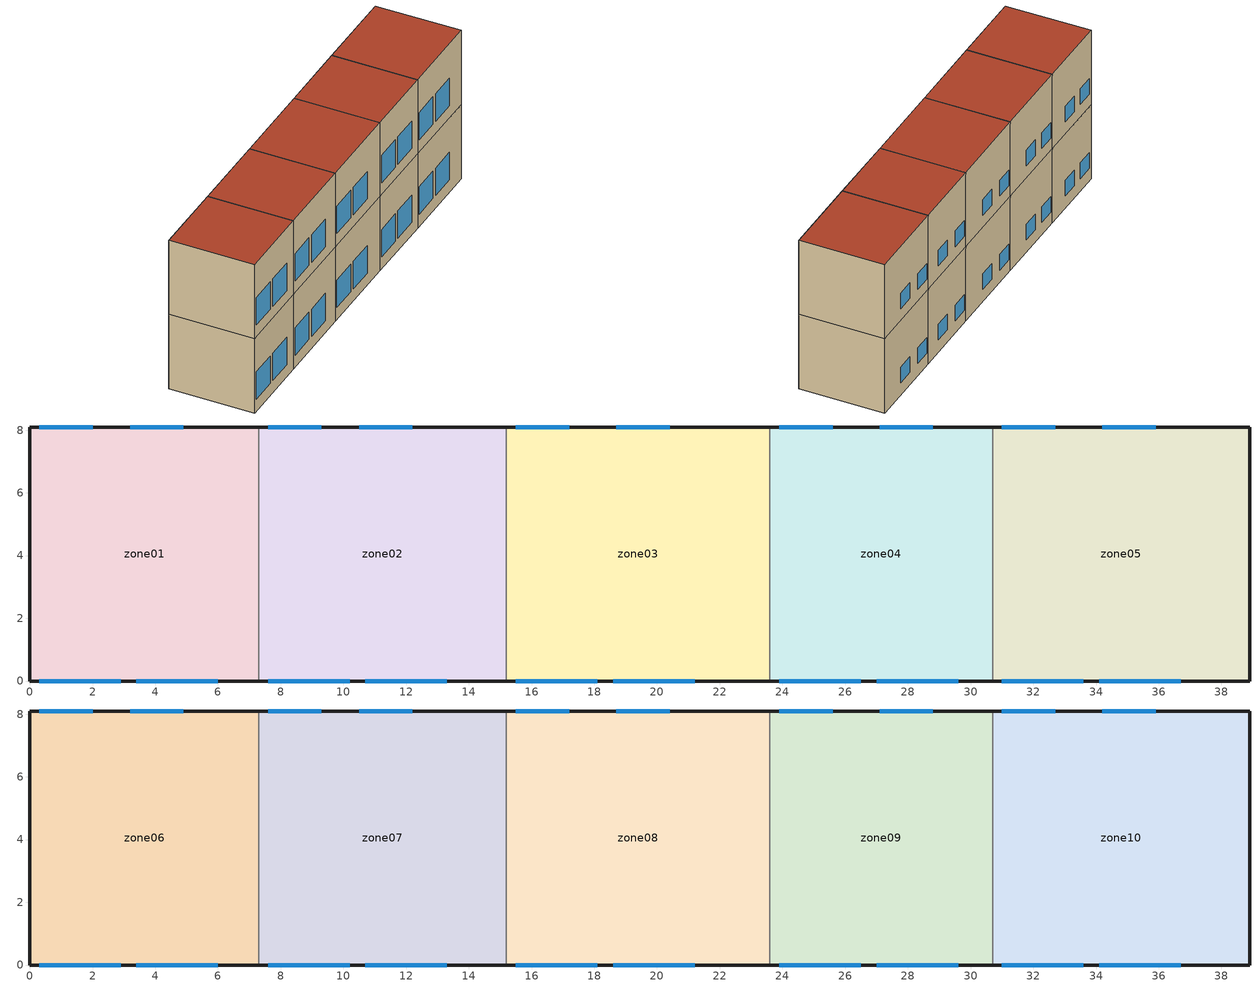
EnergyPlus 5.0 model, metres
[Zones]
zone01
 floor ground (GROUND_FLOOR): 7.3,8.1 7.3,0 0,0 0,8.1 z0
 wall outside (EXT_WALL): 7.3,8.1 0,8.1 0,0 7.3,0 z0:7.6
 wall to zone02 (ADJ_WALL): 7.3,0 7.3,8.1 z0:7.6
 window (EXT_WINDOW1): 0.3,0 2.9,0 / 3.4,0 6,0 z1.25:4.05; 2,8.1 0.3,8.1 / 4.9,8.1 3.2,8.1 z1.25:2.85
 ceiling to zone06 (ADJ_CEILING): 0,8.1 0,0 7.3,0 7.3,8.1 z7.6
zone02
 floor ground (GROUND_FLOOR): 15.2,8.1 15.2,0 7.3,0 7.3,8.1 z0
 wall outside (EXT_WALL): 15.2,8.1 7.3,8.1 / 7.3,0 15.2,0 z0:7.6
 wall to zone03 (ADJ_WALL): 15.2,0 15.2,8.1 z0:7.6
 wall to zone01 (ADJ_WALL): 7.3,8.1 7.3,0 z0:7.6
 window (EXT_WINDOW1): 7.6,0 10.2,0 / 10.7,0 13.3,0 z1.25:4.05; 9.3,8.1 7.6,8.1 / 12.2,8.1 10.5,8.1 z1.25:2.85
 ceiling to zone07 (ADJ_CEILING): 7.3,8.1 7.3,0 15.2,0 15.2,8.1 z7.6
zone03
 floor ground (GROUND_FLOOR): 23.6,8.1 23.6,0 15.2,0 15.2,8.1 z0
 wall outside (EXT_WALL): 23.6,8.1 15.2,8.1 / 15.2,0 23.6,0 z0:7.6
 wall to zone04 (ADJ_WALL): 23.6,0 23.6,8.1 z0:7.6
 wall to zone02 (ADJ_WALL): 15.2,8.1 15.2,0 z0:7.6
 window (EXT_WINDOW1): 15.5,0 18.1,0 / 18.6,0 21.2,0 z1.25:4.05; 17.2,8.1 15.5,8.1 / 20.4,8.1 18.7,8.1 z1.25:2.85
 ceiling to zone08 (ADJ_CEILING): 15.2,8.1 15.2,0 23.6,0 23.6,8.1 z7.6
zone04
 floor ground (GROUND_FLOOR): 30.7,8.1 30.7,0 23.6,0 23.6,8.1 z0
 wall outside (EXT_WALL): 30.7,8.1 23.6,8.1 / 23.6,0 30.7,0 z0:7.6
 wall to zone05 (ADJ_WALL): 30.7,0 30.7,8.1 z0:7.6
 wall to zone03 (ADJ_WALL): 23.6,8.1 23.6,0 z0:7.6
 window (EXT_WINDOW1): 23.9,0 26.5,0 / 27,0 29.6,0 z1.25:4.05; 25.6,8.1 23.9,8.1 / 28.8,8.1 27.1,8.1 z1.25:2.85
 ceiling to zone09 (ADJ_CEILING): 23.6,8.1 23.6,0 30.7,0 30.7,8.1 z7.6
zone05
 floor ground (GROUND_FLOOR): 38.9,8.1 38.9,0 30.7,0 30.7,8.1 z0
 wall outside (EXT_WALL): 30.7,0 38.9,0 38.9,8.1 30.7,8.1 z0:7.6
 wall to zone04 (ADJ_WALL): 30.7,8.1 30.7,0 z0:7.6
 window (EXT_WINDOW1): 31,0 33.6,0 / 34.1,0 36.7,0 z1.25:4.05; 32.7,8.1 31,8.1 / 35.9,8.1 34.2,8.1 z1.25:2.85
 ceiling to zone10 (ADJ_CEILING): 30.7,8.1 30.7,0 38.9,0 38.9,8.1 z7.6
zone06
 floor to zone01 (ADJ_CEILING): 7.3,8.1 7.3,0 0,0 0,8.1 z7.6
 wall outside (EXT_WALL): 7.3,8.1 0,8.1 0,0 7.3,0 z7.6:15.2
 wall to zone07 (ADJ_WALL): 7.3,0 7.3,8.1 z7.6:15.2
 window (EXT_WINDOW1): 0.3,0 2.9,0 / 3.4,0 6,0 z8.85:11.65; 2,8.1 0.3,8.1 / 4.9,8.1 3.2,8.1 z8.85:10.45
 roof outside (EXT_ROOF): 0,8.1 0,0 7.3,0 7.3,8.1 z15.2
zone07
 floor to zone02 (ADJ_CEILING): 15.2,8.1 15.2,0 7.3,0 7.3,8.1 z7.6
 wall outside (EXT_WALL): 15.2,8.1 7.3,8.1 / 7.3,0 15.2,0 z7.6:15.2
 wall to zone08 (ADJ_WALL): 15.2,0 15.2,8.1 z7.6:15.2
 wall to zone06 (ADJ_WALL): 7.3,8.1 7.3,0 z7.6:15.2
 window (EXT_WINDOW1): 7.6,0 10.2,0 / 10.7,0 13.3,0 z8.85:11.65; 9.3,8.1 7.6,8.1 / 12.2,8.1 10.5,8.1 z8.85:10.45
 roof outside (EXT_ROOF): 7.3,8.1 7.3,0 15.2,0 15.2,8.1 z15.2
zone08
 floor to zone03 (ADJ_CEILING): 23.6,8.1 23.6,0 15.2,0 15.2,8.1 z7.6
 wall outside (EXT_WALL): 23.6,8.1 15.2,8.1 / 15.2,0 23.6,0 z7.6:15.2
 wall to zone09 (ADJ_WALL): 23.6,0 23.6,8.1 z7.6:15.2
 wall to zone07 (ADJ_WALL): 15.2,8.1 15.2,0 z7.6:15.2
 window (EXT_WINDOW1): 15.5,0 18.1,0 / 18.6,0 21.2,0 z8.85:11.65; 17.2,8.1 15.5,8.1 / 20.4,8.1 18.7,8.1 z8.85:10.45
 roof outside (EXT_ROOF): 15.2,8.1 15.2,0 23.6,0 23.6,8.1 z15.2
zone09
 floor to zone04 (ADJ_CEILING): 30.7,8.1 30.7,0 23.6,0 23.6,8.1 z7.6
 wall outside (EXT_WALL): 30.7,8.1 23.6,8.1 / 23.6,0 30.7,0 z7.6:15.2
 wall to zone10 (ADJ_WALL): 30.7,0 30.7,8.1 z7.6:15.2
 wall to zone08 (ADJ_WALL): 23.6,8.1 23.6,0 z7.6:15.2
 window (EXT_WINDOW1): 23.9,0 26.5,0 / 27,0 29.6,0 z8.85:11.65; 25.6,8.1 23.9,8.1 / 28.8,8.1 27.1,8.1 z8.85:10.45
 roof outside (EXT_ROOF): 23.6,8.1 23.6,0 30.7,0 30.7,8.1 z15.2
zone10
 floor to zone05 (ADJ_CEILING): 38.9,8.1 38.9,0 30.7,0 30.7,8.1 z7.6
 wall outside (EXT_WALL): 30.7,0 38.9,0 38.9,8.1 30.7,8.1 z7.6:15.2
 wall to zone09 (ADJ_WALL): 30.7,8.1 30.7,0 z7.6:15.2
 window (EXT_WINDOW1): 31,0 33.6,0 / 34.1,0 36.7,0 z8.85:11.65; 32.7,8.1 31,8.1 / 35.9,8.1 34.2,8.1 z8.85:10.45
 roof outside (EXT_ROOF): 30.7,8.1 30.7,0 38.9,0 38.9,8.1 z15.2
[Building]
TRNSYS18: North Axis {deg}=0; Terrain=City; Loads Convergence Tolerance Value=0; Temperature Convergence Tolerance Value {deltaC}=0; Solar Distribution=FullInteriorAndExterior; Maximum Number of Warmup Days=0
[Site:Location]
not used: Latitude {deg}=0; Longitude {deg}=0; Time Zone {hr}=0; Elevation {m}=0
[Construction]
GROUND_FLOOR; EXT_WALL; EXT_ROOF; ADJ_WALL; ADJ_CEILING; EXT_WINDOW1: 
[WindowProperty:ShadingControl]
ESHADE=0; ISHADE=INPUT 1*MAX_ISHADE : SHADECNTRL=ISHADE_INTERNAL
[SurfaceProperty:OtherSideCoefficients]
BOUNDARY=IDENTICAL; BOUNDARY=INPUT 1*TBOUNDARY; BOUNDARY=INPUT 1*TBOUNDARY_2; BOUNDARY=INPUT 1*TBOUNDARY_3; BOUNDARY=INPUT 1*TGROUND; BOUNDARY=20; BOUNDARY=15
[Zone] Multiplier=1
zone01; zone02; zone03; zone04; zone05; zone06; zone07; zone08; zone09; zone10
